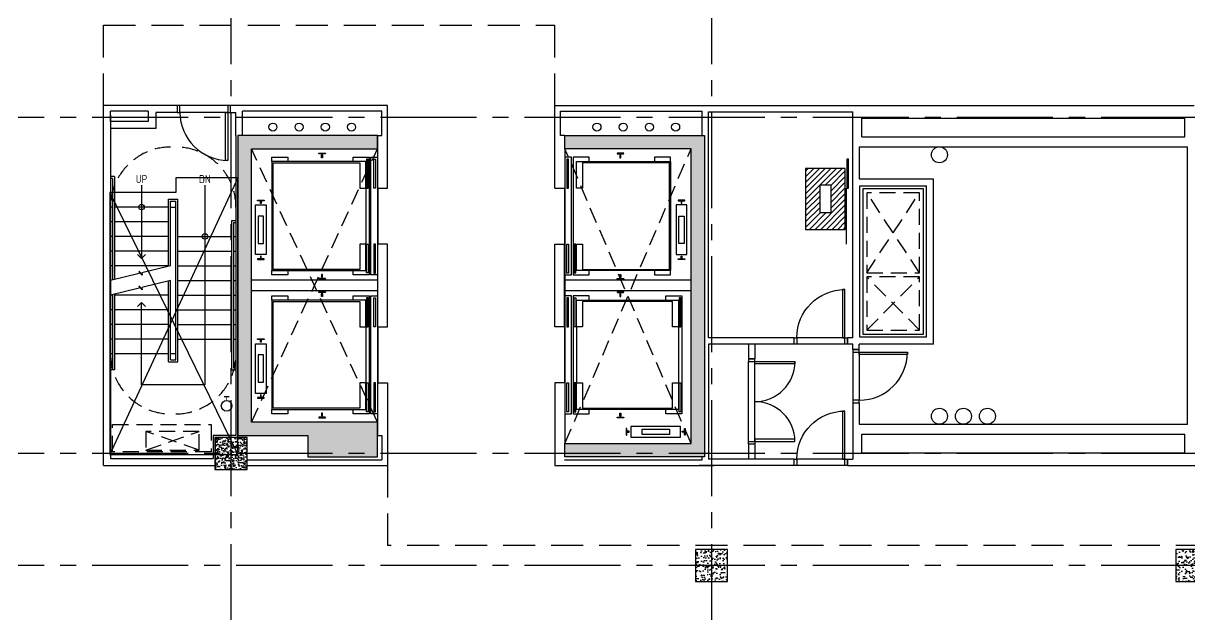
# Model space of a CAD drawing. Header units: inches. Extents: x 2920 to 9107, y 1541 to 7121.
# Drawn here: x 6912 to 7786, y 5753 to 6196 of the extents above; entities that cross this region are included whole.
import ezdxf
from ezdxf.enums import TextEntityAlignment as Align

# ---------------------------------------------------------------- set-up
doc = ezdxf.new("R2010")
doc.units = ezdxf.units.IN
doc.header["$LTSCALE"] = 96
doc.header["$MEASUREMENT"] = 0
doc.header["$PDSIZE"] = 1.5
for name, pattern in [('CENTER2', [1.125, 0.75, -0.125, 0.125, -0.125]), ('HIDDEN', [0.375, 0.25, -0.125]), ('HIDDEN2', [0.1875, 0.125, -0.0625])]:
    doc.linetypes.add(name, pattern=pattern)
doc.layers.get('0').update_dxf_attribs({"color": 60, "linetype": 'CONTINUOUS'})
for name, color, linetype in [('A-2-9 STAIR A SHAFT', 9, 'CONTINUOUS'), ('A_0_BLDGRD', 35, 'CENTER2'), ('A_0_CONST', 11, 'CONTINUOUS'), ('A_1-8-STAIR', 40, 'CONTINUOUS'), ('A_1-8_COL', 7, 'CONTINUOUS'), ('A_1-8_COL_H', 6, 'CONTINUOUS'), ('A_1-8_DR_CLG', 3, 'CONTINUOUS'), ('A_1-8_DR_PLN', 30, 'CONTINUOUS'), ('A_1-8_ELEV_CAB', 30, 'CONTINUOUS'), ('A_1-8_ELEV_EQP', 1, 'CONTINUOUS'), ('A_1-8_ELEV_SHAFT', 9, 'CONTINUOUS'), ('A_1-8_WALL_IN', 2, 'CONTINUOUS'), ('A_1-9_COL', 7, 'CONTINUOUS'), ('A_1-9_CW_H', 6, 'CONTINUOUS'), ('A_2-8_COL', 7, 'CONTINUOUS'), ('A_2-8_COL_H', 6, 'CONTINUOUS'), ('A_2-8_DR_CLG', 3, 'CONTINUOUS'), ('A_2-8_DR_PLN', 30, 'CONTINUOUS'), ('A_2-8_STAIR_SHAFT', 9, 'CONTINUOUS'), ('A_2-8_WALL_IN', 71, 'CONTINUOUS'), ('A_2-8_ZCORR', 5, 'HIDDEN'), ('A_2-9_COL', 7, 'CONTINUOUS'), ('A_2-9_CW_H', 6, 'CONTINUOUS'), ('A_2_STAIR1-2_TREAD', 30, 'CONTINUOUS'), ('M_1-9_DUCT', 9, 'CONTINUOUS'), ('M_2-9_SHAFT', 9, 'CONTINUOUS'), ('P_1-8_SLEEVE', 9, 'CONTINUOUS'), ('P_2-9_SLEEVE', 9, 'CONTINUOUS')]:
    doc.layers.add(name, color=color, linetype=linetype)
doc.styles.add('ARCHITXT', font='architxt.shx')

# ---------------------------------------------------------------- blocks, each defined once
blk = doc.blocks.new('COL_1-8_24X24')
at = {"layer": 'A_1-8_COL_H'}
h = blk.add_hatch(dxfattribs=at)
h.set_pattern_fill('AR-CONC,_I', color=256, style=2)
h.set_pattern_definition([(50, (-6180, -6718.462), (7.172602, -0.6275213), [0.75, -8.25]), (355, (-6180, -6718.462), (-1.3875133, 7.5219213), [0.6, -6.6]), (100.4514, (-6179.402, -6718.5144), (5.785094, 6.8943954), [0.637402, -7.011421]), (46.1842, (-6180, -6716.462), (10.6724105, -1.65519), [1.125, -12.375]), (96.6356, (-6179.111, -6716.6), (9.346627, 9.741179), [0.956103, -10.51713]), (351.1842, (-6180, -6716.462), (9.34662, 9.741186), [0.9, -9.9]), (21, (-6179, -6716.962), (5.9690705, -4.026189), [0.75, -8.25]), (326, (-6179, -6716.962), (2.4331533, 7.2515005), [0.6, -6.6]), (71.4514, (-6178.5026, -6717.2976), (8.4022263, 3.225305), [0.637402, -7.011421]), (37.5, (-6180, -6718.462), (0.12159855, 3.32893854), [0, -6.52, 0, -6.7, 0, -6.625]), (7.5, (-6180, -6718.462), (2.6306954, 3.9441171), [0, -3.82, 0, -6.37, 0, -2.525]), (327.5, (-6182.23, -6718.462), (5.3382244, -0.2255487), [0, -2.5, 0, -7.8, 0, -10.35]), (317.5, (-6183.23, -6718.462), (5.8318617, 1.0010498), [0, -3.25, 0, -5.18, 0, -7.35])])
h.paths.add_polyline_path([(-12, -12), (12, -12), (12, 12), (-12, 12)])
at = {"layer": 'A_0_CONST'}
blk.add_point((0, 0), dxfattribs=at)
at = {"layer": 'A_1-8_COL'}
blk.add_lwpolyline([(-12, -12), (12, -12), (12, 12), (-12, 12)], close=True, dxfattribs=at)
blk = doc.blocks.new('COL_1-9_24X24')
at = {"layer": 'A_1-9_CW_H'}
h = blk.add_hatch(dxfattribs=at)
h.set_pattern_fill('AR-CONC,_I', color=256, style=2)
h.set_pattern_definition([(130, (6180, -6718.462), (-7.172602, -0.6275213), [0.75, -8.25]), (185, (6180, -6718.462), (1.3875133, 7.5219213), [0.6, -6.6]), (79.5486, (6179.402, -6718.5144), (-5.785094, 6.8943954), [0.637402, -7.011421]), (133.8158, (6180, -6716.462), (-10.6724105, -1.65519), [1.125, -12.375]), (83.3644, (6179.111, -6716.6), (-9.346627, 9.741179), [0.956103, -10.51713]), (188.8158, (6180, -6716.462), (-9.34662, 9.741186), [0.9, -9.9]), (159, (6179, -6716.962), (-5.9690705, -4.026189), [0.75, -8.25]), (214, (6179, -6716.962), (-2.4331533, 7.2515005), [0.6, -6.6]), (108.5486, (6178.5026, -6717.2976), (-8.4022263, 3.225305), [0.637402, -7.011421]), (142.5, (6180, -6718.462), (-0.12159855, 3.32893854), [0, -6.52, 0, -6.7, 0, -6.625]), (172.5, (6180, -6718.462), (-2.6306954, 3.9441171), [0, -3.82, 0, -6.37, 0, -2.525]), (212.5, (6182.23, -6718.462), (-5.3382244, -0.2255487), [0, -2.5, 0, -7.8, 0, -10.35]), (222.5, (6183.23, -6718.462), (-5.8318617, 1.0010498), [0, -3.25, 0, -5.18, 0, -7.35])])
h.paths.add_polyline_path([(12, -12), (-12, -12), (-12, 12), (12, 12)])
at = {"layer": 'A_0_CONST'}
blk.add_point((0, 0), dxfattribs=at)
at = {"layer": 'A_1-9_COL'}
blk.add_lwpolyline([(12, -12), (-12, -12), (-12, 12), (12, 12)], close=True, dxfattribs=at)
blk = doc.blocks.new('COL_2-9_24X24')
at = {"layer": 'A_2-9_CW_H'}
h = blk.add_hatch(dxfattribs=at)
h.set_pattern_fill('AR-CONC,_I', color=256, style=2)
h.set_pattern_definition([(50, (-7117.516, -6304.06), (7.172602, -0.6275213), [0.75, -8.25]), (355, (-7117.516, -6304.06), (-1.3875133, 7.5219213), [0.6, -6.6]), (100.4514, (-7116.918, -6304.112), (5.785094, 6.8943954), [0.637402, -7.011421]), (46.1842, (-7117.516, -6302.06), (10.6724105, -1.65519), [1.125, -12.375]), (96.6356, (-7116.626, -6302.198), (9.346627, 9.741179), [0.956103, -10.51713]), (351.1842, (-7117.516, -6302.06), (9.34662, 9.741186), [0.9, -9.9]), (21, (-7116.516, -6302.56), (5.9690705, -4.026189), [0.75, -8.25]), (326, (-7116.516, -6302.56), (2.4331533, 7.2515005), [0.6, -6.6]), (71.4514, (-7116.018, -6302.8954), (8.4022263, 3.225305), [0.637402, -7.011421]), (37.5, (-7117.5157, -6304.06), (0.12159855, 3.32893854), [0, -6.52, 0, -6.7, 0, -6.625]), (7.5, (-7117.5157, -6304.06), (2.6306954, 3.9441171), [0, -3.82, 0, -6.37, 0, -2.525]), (327.5, (-7119.7457, -6304.06), (5.33822436, -0.2255487), [0, -2.5, 0, -7.8, 0, -10.35]), (317.5, (-7120.7457, -6304.06), (5.8318617, 1.0010498), [0, -3.25, 0, -5.18, 0, -7.35])])
h.paths.add_polyline_path([(12, -12), (-12, -12), (-12, 12), (12, 12)])
at = {"layer": 'A_2-9_COL'}
blk.add_lwpolyline([(12, -12), (-12, -12), (-12, 12), (12, 12)], close=True, dxfattribs=at)
blk = doc.blocks.new('DR_1-8_3X0_478')
at = {"layer": 'A_1-8_DR_CLG'}
for p, q in [((2, 4.875), (38, 4.875)), ((2, 0), (38, 0))]:
    blk.add_line(p, q, dxfattribs=at)
for points in [[(0, 0), (2, 0), (2, 4.875), (0, 4.875)], [(38, 0), (40, 0), (40, 4.875), (38, 4.875)]]:
    blk.add_lwpolyline(points, close=True, dxfattribs=at)
at = {"layer": 'A_1-8_DR_PLN'}
for points in [[(2, 40.875), (3.75, 40.875), (3.75, 4.875), (2, 4.875)], [(0, 0), (2, 0), (2, 4.875), (0, 4.875)], [(38, 0), (40, 0), (40, 4.875), (38, 4.875)]]:
    blk.add_lwpolyline(points, close=True, dxfattribs=at)
blk.add_arc((2, 4.875), 36, 0, 90, dxfattribs=at)
blk = doc.blocks.new('DR_2-8_3X0_514')
at = {"layer": 'A_2-8_DR_CLG'}
for p, q in [((2, 5.25), (38, 5.25)), ((2, 0), (38, 0))]:
    blk.add_line(p, q, dxfattribs=at)
for points in [[(0, 0), (2, 0), (2, 5.25), (0, 5.25)], [(38, 0), (40, 0), (40, 5.25), (38, 5.25)]]:
    blk.add_lwpolyline(points, close=True, dxfattribs=at)
at = {"layer": 'A_2-8_DR_PLN'}
for points in [[(2, 41.25), (3.75, 41.25), (3.75, 5.25), (2, 5.25)], [(0, 0), (2, 0), (2, 5.25), (0, 5.25)], [(38, 0), (40, 0), (40, 5.25), (38, 5.25)]]:
    blk.add_lwpolyline(points, close=True, dxfattribs=at)
blk.add_arc((2, 5.25), 36, 0, 90, dxfattribs=at)
blk = doc.blocks.new('DR_2-8_3X0_478')
at = {"layer": 'A_2-8_DR_CLG'}
for p, q in [((2, 4.875), (38, 4.875)), ((2, 0), (38, 0))]:
    blk.add_line(p, q, dxfattribs=at)
for points in [[(0, 0), (2, 0), (2, 4.875), (0, 4.875)], [(38, 0), (40, 0), (40, 4.875), (38, 4.875)]]:
    blk.add_lwpolyline(points, close=True, dxfattribs=at)
at = {"layer": 'A_2-8_DR_PLN'}
for points in [[(2, 40.875), (3.75, 40.875), (3.75, 4.875), (2, 4.875)], [(0, 0), (2, 0), (2, 4.875), (0, 4.875)], [(38, 0), (40, 0), (40, 4.875), (38, 4.875)]]:
    blk.add_lwpolyline(points, close=True, dxfattribs=at)
blk.add_arc((2, 4.875), 36, 0, 90, dxfattribs=at)
blk = doc.blocks.new('DR_2-8_5X0_478')
at = {"layer": 'A_2-8_DR_CLG'}
for p, q in [((0, -62), (0, -2)), ((4.875, -62), (4.875, -2))]:
    blk.add_line(p, q, dxfattribs=at)
for points in [[(0, 0), (0, -2), (4.875, -2), (4.875, 0)], [(0, -64), (0, -62), (4.875, -62), (4.875, -64)]]:
    blk.add_lwpolyline(points, close=True, dxfattribs=at)
at = {"layer": 'A_2-8_DR_PLN'}
for points in [[(0, 0), (0, -2), (4.875, -2), (4.875, 0)], [(34.875, -2), (34.875, -3.75), (4.875, -3.75), (4.875, -2)], [(34.875, -62), (34.875, -60.25), (4.875, -60.25), (4.875, -62)], [(0, -64), (0, -62), (4.875, -62), (4.875, -64)]]:
    blk.add_lwpolyline(points, close=True, dxfattribs=at)
for centre, start, end in [((4.875, -2), 270, 360), ((4.875, -62), 0, 90)]:
    blk.add_arc(centre, 30, start, end, dxfattribs=at)

msp = doc.modelspace()

# ---------------------------------------------------------------- hatches: boundary and pattern name
at = {"layer": 'A_1-8_COL_H'}
h = msp.add_hatch(dxfattribs=at)
h.set_pattern_fill('AR-CONC', color=256, angle=720, style=0)
h.set_pattern_definition([(130, (13608, -1e-08), (-7.172602, -0.6275213), [0.75, -8.25]), (185, (13608, -1e-08), (1.3875133, 7.5219213), [0.6, -6.6]), (79.5486, (13607.402, -0.052), (-5.785094, 6.8943954), [0.637402, -7.011421]), (133.8158, (13608, 2), (-10.6724105, -1.65519), [1.125, -12.375]), (83.3644, (13607.111, 1.862), (-9.346627, 9.741179), [0.956103, -10.51713]), (188.8158, (13608, 2), (-9.34662, 9.741186), [0.9, -9.9]), (159, (13607, 1.5), (-5.9690705, -4.026189), [0.75, -8.25]), (214, (13607, 1.5), (-2.4331533, 7.2515005), [0.6, -6.6]), (108.5486, (13606.5026, 1.1645), (-8.4022263, 3.225305), [0.637402, -7.011421]), (142.5, (13608, -1e-08), (-0.12159855, 3.32893854), [0, -6.52, 0, -6.7, 0, -6.625]), (172.5, (13608, -1e-08), (-2.6306954, 3.9441171), [0, -3.82, 0, -6.37, 0, -2.525]), (212.5, (13610.23, -1e-08), (-5.3382244, -0.2255487), [0, -2.5, 0, -7.8, 0, -10.35]), (222.5, (13611.23, -1e-08), (-5.8318617, 1.0010498), [0, -3.25, 0, -5.18, 0, -7.35])])
h.paths.add_polyline_path([(7177.75, 5897.5), (7083.25, 5897.5), (7083.25, 6102.5), (7177.75, 6102.5), (7177.75, 6112.5), (7073.25, 6112.5), (7073.25, 5887.5), (7125.5, 5887.5), (7125.5051432, 5871.5), (7177.75, 5871.5)])
at = {"layer": 'A_2-8_COL_H'}
h = msp.add_hatch(dxfattribs=at)
h.set_pattern_fill('AR-CONC', color=256, angle=720, style=0)
h.set_pattern_definition([(50, (888, -1e-08), (7.172602, -0.6275213), [0.75, -8.25]), (355, (888, -1e-08), (-1.3875133, 7.5219213), [0.6, -6.6]), (100.4514, (888.598, -0.052), (5.785094, 6.8943954), [0.637402, -7.011421]), (46.1842, (888, 2), (10.6724105, -1.65519), [1.125, -12.375]), (96.6356, (888.889, 1.862), (9.346627, 9.741179), [0.956103, -10.51713]), (351.1842, (888, 2), (9.34662, 9.741186), [0.9, -9.9]), (21, (889, 1.5), (5.9690705, -4.026189), [0.75, -8.25]), (326, (889, 1.5), (2.4331533, 7.2515005), [0.6, -6.6]), (71.4514, (889.4974, 1.1645), (8.4022263, 3.225305), [0.637402, -7.011421]), (37.5, (888, -1e-08), (0.12159855, 3.32893854), [0, -6.52, 0, -6.7, 0, -6.625]), (7.5, (888, -1e-08), (2.6306954, 3.9441171), [0, -3.82, 0, -6.37, 0, -2.525]), (327.5, (885.77, -1e-08), (5.3382244, -0.2255487), [0, -2.5, 0, -7.8, 0, -10.35]), (317.5, (884.77, -1e-08), (5.8318617, 1.0010498), [0, -3.25, 0, -5.18, 0, -7.35])])
h.paths.add_polyline_path([(7318.25, 5881.5), (7412.75, 5881.5), (7412.75, 6102.5), (7318.25, 6102.5), (7318.25, 6112.5), (7422.75, 6112.5), (7422.75, 5871.5), (7318.25, 5871.5)])
at = {"layer": 'A_2-8_STAIR_SHAFT'}
h = msp.add_hatch(dxfattribs=at)
h.set_pattern_fill('ANSI31', color=256, scale=24, angle=720, style=0)
h.paths.add_polyline_path([(7528.3333269, 6087.7811942), (7498.5783942, 6087.7811942), (7498.5783942, 6041.9914029), (7528.3333269, 6041.9914029)])
h.paths.add_polyline_path([(7517.4558605, 6054.3862986), (7509.4558605, 6054.3862986), (7509.4558605, 6075.3862986), (7517.4558605, 6075.3862986)], flags=16)
h = msp.add_hatch(dxfattribs=at)
h.set_pattern_fill('ANSI31', color=256, scale=24, angle=720, style=0)
h.paths.add_polyline_path([(7528.3333269, 6087.7811942), (7498.5783942, 6087.7811942), (7498.5783942, 6041.9914029), (7528.3333269, 6041.9914029)])
h.paths.add_polyline_path([(7517.4558605, 6054.3862986), (7509.4558605, 6054.3862986), (7509.4558605, 6075.3862986), (7517.4558605, 6075.3862986)], flags=16)

# ---------------------------------------------------------------- linework, layer by layer
at = {"layer": 'A-2-9 STAIR A SHAFT'}
for p, q in [((7073.25, 6080.75), (6977.125, 5873.25)), ((6977.125, 6069.7552925), (7073.25, 5873.25))]:
    msp.add_line(p, q, dxfattribs=at)
for points in [[(6977.125, 6069.7552925), (6977.125, 5873.25), (7073.25, 5873.25), (7073.25, 6080.75)], [(7073.25, 6080.75), (7026.75, 6080.75), (7026.75, 6069.7552925), (6977.125, 6069.7552925)]]:
    msp.add_lwpolyline(points, dxfattribs=at)
at = {"layer": 'A_0_BLDGRD'}
for p, q in [((7068, 6670), (7068, 5318)), ((7428, 6670), (7428, 5330)), ((8872, 6126), (6344, 6126)), ((8872, 5874), (6344, 5874)), ((8872, 5790), (6344, 5790))]:
    msp.add_line(p, q, dxfattribs=at)
at = {"layer": 'A_1-8-STAIR'}
for points, const_width in [([(7066.75, 5916.75), (7062.75, 5916.75)], 1), ([(7064.75, 5913.75), (7064.75, 5916.75)], 0.5)]:
    msp.add_lwpolyline(points, dxfattribs=dict(at, const_width=const_width))
msp.add_circle((7064.75, 5909.75), 4, dxfattribs=at)
at = {"layer": 'A_1-8_COL'}
msp.add_lwpolyline([(7177.75, 5897.5), (7083.25, 5897.5), (7083.25, 6102.5), (7177.75, 6102.5), (7177.75, 6112.5), (7073.25, 6112.5), (7073.25, 5887.5), (7125.5, 5887.5), (7125.5051432, 5871.5), (7177.75, 5871.5)], close=True, dxfattribs=at)
at = {"layer": 'A_1-8_ELEV_CAB'}
for p, q in [((7168.9732143, 6073), (7168.9732143, 6031)), ((7528.9732143, 6073), (7528.9732143, 6031)), ((7168.9732143, 5969), (7168.9732143, 5927)), ((7327.0267857, 5969), (7327.0267857, 5927)), ((7403.4732143, 5969), (7403.4732143, 5927))]:
    msp.add_line(p, q, dxfattribs=at)
for points in [[(7164.4732143, 6012), (7099.5, 6012), (7099.5, 6092), (7164.4732143, 6092), (7164.4732143, 6073), (7168.9732143, 6073), (7168.9732143, 6092.875), (7098.625, 6092.875), (7098.625, 6011.125), (7168.9732143, 6011.125), (7168.9732143, 6031), (7164.4732143, 6031)], [(7331.5267857, 6012), (7396.5, 6012), (7396.5, 6092), (7331.5267857, 6092), (7331.5267857, 6073), (7327.0267857, 6073), (7327.0267857, 6092.875), (7397.375, 6092.875), (7397.375, 6011.125), (7327.0267857, 6011.125), (7327.0267857, 6031), (7331.5267857, 6031)], [(7164.4732143, 5908), (7099.5, 5908), (7099.5, 5988), (7164.4732143, 5988), (7164.4732143, 5969), (7168.9732143, 5969), (7168.9732143, 5988.875), (7098.625, 5988.875), (7098.625, 5907.125), (7168.9732143, 5907.125), (7168.9732143, 5927), (7164.4732143, 5927)], [(7403.4732143, 5988.875), (7403.4732143, 5969), (7398.9732143, 5969), (7398.9732143, 5988), (7331.5267857, 5988), (7331.5267857, 5969), (7327.0267857, 5969), (7327.0267857, 5988.875)], [(7331.5267857, 5927), (7331.5267857, 5908), (7398.9732143, 5908), (7398.9732143, 5927), (7403.4732143, 5927), (7403.4732143, 5907.125), (7327.0267857, 5907.125), (7327.0267857, 5927)]]:
    msp.add_lwpolyline(points, close=True, dxfattribs=at)
at = {"layer": 'A_1-8_ELEV_EQP'}
for p, q in [((7178, 6073), (7178, 6031)), ((7318, 6073), (7318, 6031)), ((7177.75, 6004), (7083.25, 6004)), ((7412.75, 6004), (7318, 6004)), ((7177.75, 5996), (7083.25, 5996)), ((7412.75, 5996), (7318, 5996)), ((7178, 5969), (7178, 5927)), ((7318, 5969), (7318, 5927))]:
    msp.add_line(p, q, dxfattribs=at)
for points in [[(7098.625, 6092.875), (7098.625, 6096.125), (7110.625, 6096.125), (7110.625, 6092.875)], [(7159.4732143, 6092.875), (7159.4732143, 6096.125), (7171.4732143, 6096.125), (7171.4732143, 6007.875), (7159.4732143, 6007.875), (7159.4732143, 6011.125)], [(7177.75, 6007.875), (7172.7232143, 6007.875), (7172.7232143, 6096.125), (7177.75, 6096.125)], [(7318.25, 6007.875), (7323.2767857, 6007.875), (7323.2767857, 6096.125), (7318.25, 6096.125)], [(7336.5267857, 6092.875), (7336.5267857, 6096.125), (7324.5267857, 6096.125), (7324.5267857, 6007.875), (7336.5267857, 6007.875), (7336.5267857, 6011.125)], [(7397.375, 6092.875), (7397.375, 6096.125), (7385.375, 6096.125), (7385.375, 6092.875)], [(7110.625, 6011.125), (7110.625, 6007.875), (7098.625, 6007.875), (7098.625, 6011.125)], [(7385.375, 6011.125), (7385.375, 6007.875), (7397.375, 6007.875), (7397.375, 6011.125)], [(7098.625, 5988.875), (7098.625, 5992.125), (7110.625, 5992.125), (7110.625, 5988.875)], [(7159.4732143, 5988.875), (7159.4732143, 5992.125), (7171.4732143, 5992.125), (7171.4732143, 5903.875), (7159.4732143, 5903.875), (7159.4732143, 5907.125)], [(7177.75, 5903.875), (7172.7232143, 5903.875), (7172.7232143, 5992.125), (7177.75, 5992.125)], [(7318.25, 5903.875), (7323.2767857, 5903.875), (7323.2767857, 5992.125), (7318.25, 5992.125)], [(7336.5267857, 5988.875), (7336.5267857, 5992.125), (7324.5267857, 5992.125), (7324.5267857, 5903.875), (7336.5267857, 5903.875), (7336.5267857, 5907.125)], [(7393.9732143, 5988.875), (7393.9732143, 5992.125), (7405.9732143, 5992.125), (7405.9732143, 5903.875), (7393.9732143, 5903.875), (7393.9732143, 5907.125)], [(7110.625, 5907.125), (7110.625, 5903.875), (7098.625, 5903.875), (7098.625, 5907.125)]]:
    msp.add_lwpolyline(points, dxfattribs=at)
for points in [[(7136.5357143, 6097.7187619), (7136.5357143, 6095.75), (7135.9107143, 6095.75), (7135.9107143, 6097.7187619), (7136.0357143, 6097.7187619), (7136.0357143, 6098.5625, 0.4142135624), (7135.8482143, 6098.75), (7133.9107143, 6098.75, -0.4142135624), (7133.7232143, 6098.9375), (7133.7232143, 6099.25), (7138.7232143, 6099.25), (7138.7232143, 6098.9375, -0.4142135624), (7138.5357143, 6098.75), (7136.5982143, 6098.75, 0.4142135624), (7136.4107143, 6098.5625), (7136.4107143, 6097.7187619)], [(7359.4642857, 6097.7187619), (7359.4642857, 6095.75), (7360.0892857, 6095.75), (7360.0892857, 6097.7187619), (7359.9642857, 6097.7187619), (7359.9642857, 6098.5625, -0.4142135624), (7360.1517857, 6098.75), (7362.0892857, 6098.75, 0.4142135624), (7362.2767857, 6098.9375), (7362.2767857, 6099.25), (7357.2767857, 6099.25), (7357.2767857, 6098.9375, 0.4142135624), (7357.4642857, 6098.75), (7359.4017857, 6098.75, -0.4142135624), (7359.5892857, 6098.5625), (7359.5892857, 6097.7187619)], [(7090.6875, 6061.5), (7090.0625, 6061.5), (7090.0625, 6062.9377619), (7090.1875, 6062.9377619), (7090.1875, 6063.2505, 0.4142135624), (7090, 6063.438), (7088.0625, 6063.438, -0.4142135624), (7087.875, 6063.6255), (7087.875, 6063.938), (7092.875, 6063.938), (7092.875, 6063.6255, -0.4142135624), (7092.6875, 6063.438), (7090.75, 6063.438, 0.4142135624), (7090.5625, 6063.2505), (7090.5625, 6062.9377619), (7090.6875, 6062.9377619)], [(7405.3125, 6061.5), (7405.9375, 6061.5), (7405.9375, 6062.9377619), (7405.8125, 6062.9377619), (7405.8125, 6063.2505, -0.4142135624), (7406, 6063.438), (7407.9375, 6063.438, 0.4142135624), (7408.125, 6063.6255), (7408.125, 6063.938), (7403.125, 6063.938), (7403.125, 6063.6255, 0.4142135624), (7403.3125, 6063.438), (7405.25, 6063.438, -0.4142135624), (7405.4375, 6063.2505), (7405.4375, 6062.9377619), (7405.3125, 6062.9377619)], [(7092.875, 6019.8745, 0.4142135624), (7092.6875, 6020.062), (7090.75, 6020.062, -0.4142135624), (7090.5625, 6020.2495), (7090.5625, 6020.5622619), (7090.6875, 6020.5622619), (7090.6875, 6022), (7090.0625, 6022), (7090.0625, 6020.5622619), (7090.1875, 6020.5622619), (7090.1875, 6020.2495, -0.4142135624), (7090, 6020.062), (7088.0625, 6020.062, 0.4142135624), (7087.875, 6019.8745), (7087.875, 6019.562), (7092.875, 6019.562)], [(7403.125, 6019.8745, -0.4142135624), (7403.3125, 6020.062), (7405.25, 6020.062, 0.4142135624), (7405.4375, 6020.2495), (7405.4375, 6020.5622619), (7405.3125, 6020.5622619), (7405.3125, 6022), (7405.9375, 6022), (7405.9375, 6020.5622619), (7405.8125, 6020.5622619), (7405.8125, 6020.2495, 0.4142135624), (7406, 6020.062), (7407.9375, 6020.062, -0.4142135624), (7408.125, 6019.8745), (7408.125, 6019.562), (7403.125, 6019.562)], [(7138.7232143, 6005.0626428, 0.4142135624), (7138.5357143, 6005.2501428), (7136.5982143, 6005.2501428, -0.4142135624), (7136.4107143, 6005.4376428), (7136.4107143, 6006.2814048), (7136.5357143, 6006.2814048), (7136.5357143, 6008.2501428), (7135.9107143, 6008.2501428), (7135.9107143, 6006.2814048), (7136.0357143, 6006.2814048), (7136.0357143, 6005.4376428, -0.4142135624), (7135.8482143, 6005.2501428), (7133.9107143, 6005.2501428, 0.4142135624), (7133.7232143, 6005.0626428), (7133.7232143, 6004.7501428), (7138.7232143, 6004.7501428)], [(7357.2767857, 6005.0626428, -0.4142135624), (7357.4642857, 6005.2501428), (7359.4017857, 6005.2501428, 0.4142135624), (7359.5892857, 6005.4376428), (7359.5892857, 6006.2814048), (7359.4642857, 6006.2814048), (7359.4642857, 6008.2501428), (7360.0892857, 6008.2501428), (7360.0892857, 6006.2814048), (7359.9642857, 6006.2814048), (7359.9642857, 6005.4376428, 0.4142135624), (7360.1517857, 6005.2501428), (7362.0892857, 6005.2501428, -0.4142135624), (7362.2767857, 6005.0626428), (7362.2767857, 6004.7501428), (7357.2767857, 6004.7501428)], [(7136.5357143, 5993.7187619), (7136.5357143, 5991.75), (7135.9107143, 5991.75), (7135.9107143, 5993.7187619), (7136.0357143, 5993.7187619), (7136.0357143, 5994.5625, 0.4142135624), (7135.8482143, 5994.75), (7133.9107143, 5994.75, -0.4142135624), (7133.7232143, 5994.9375), (7133.7232143, 5995.25), (7138.7232143, 5995.25), (7138.7232143, 5994.9375, -0.4142135624), (7138.5357143, 5994.75), (7136.5982143, 5994.75, 0.4142135624), (7136.4107143, 5994.5625), (7136.4107143, 5993.7187619)], [(7359.4642857, 5993.7187619), (7359.4642857, 5991.75), (7360.0892857, 5991.75), (7360.0892857, 5993.7187619), (7359.9642857, 5993.7187619), (7359.9642857, 5994.5625, -0.4142135624), (7360.1517857, 5994.75), (7362.0892857, 5994.75, 0.4142135624), (7362.2767857, 5994.9375), (7362.2767857, 5995.25), (7357.2767857, 5995.25), (7357.2767857, 5994.9375, 0.4142135624), (7357.4642857, 5994.75), (7359.4017857, 5994.75, -0.4142135624), (7359.5892857, 5994.5625), (7359.5892857, 5993.7187619)], [(7090.6875, 5957.5), (7090.0625, 5957.5), (7090.0625, 5958.9377619), (7090.1875, 5958.9377619), (7090.1875, 5959.2505, 0.4142135624), (7090, 5959.438), (7088.0625, 5959.438, -0.4142135624), (7087.875, 5959.6255), (7087.875, 5959.938), (7092.875, 5959.938), (7092.875, 5959.6255, -0.4142135624), (7092.6875, 5959.438), (7090.75, 5959.438, 0.4142135624), (7090.5625, 5959.2505), (7090.5625, 5958.9377619), (7090.6875, 5958.9377619)], [(7092.875, 5915.8745, 0.4142135624), (7092.6875, 5916.062), (7090.75, 5916.062, -0.4142135624), (7090.5625, 5916.2495), (7090.5625, 5916.5622619), (7090.6875, 5916.5622619), (7090.6875, 5918), (7090.0625, 5918), (7090.0625, 5916.5622619), (7090.1875, 5916.5622619), (7090.1875, 5916.2495, -0.4142135624), (7090, 5916.062), (7088.0625, 5916.062, 0.4142135624), (7087.875, 5915.8745), (7087.875, 5915.562), (7092.875, 5915.562)], [(7138.7232143, 5901.0626428, 0.4142135624), (7138.5357143, 5901.2501428), (7136.5982143, 5901.2501428, -0.4142135624), (7136.4107143, 5901.4376428), (7136.4107143, 5902.2814048), (7136.5357143, 5902.2814048), (7136.5357143, 5904.2501428), (7135.9107143, 5904.2501428), (7135.9107143, 5902.2814048), (7136.0357143, 5902.2814048), (7136.0357143, 5901.4376428, -0.4142135624), (7135.8482143, 5901.2501428), (7133.9107143, 5901.2501428, 0.4142135624), (7133.7232143, 5901.0626428), (7133.7232143, 5900.7501428), (7138.7232143, 5900.7501428)], [(7357.2767857, 5901.0626428, -0.4142135624), (7357.4642857, 5901.2501428), (7359.4017857, 5901.2501428, 0.4142135624), (7359.5892857, 5901.4376428), (7359.5892857, 5902.2814048), (7359.4642857, 5902.2814048), (7359.4642857, 5904.2501428), (7360.0892857, 5904.2501428), (7360.0892857, 5902.2814048), (7359.9642857, 5902.2814048), (7359.9642857, 5901.4376428, 0.4142135624), (7360.1517857, 5901.2501428), (7362.0892857, 5901.2501428, -0.4142135624), (7362.2767857, 5901.0626428), (7362.2767857, 5900.7501428), (7357.2767857, 5900.7501428)], [(7366.5133929, 5890.0625714), (7366.5133929, 5890.6875714), (7365.0756309, 5890.6875714), (7365.0756309, 5890.5625714), (7364.7628929, 5890.5625714, -0.4142135624), (7364.5753929, 5890.7500714), (7364.5753929, 5892.6875714, 0.4142135624), (7364.3878929, 5892.8750714), (7364.0753929, 5892.8750714), (7364.0753929, 5887.8750714), (7364.3878929, 5887.8750714, 0.4142135624), (7364.5753929, 5888.0625714), (7364.5753929, 5890.0000714, -0.4142135624), (7364.7628929, 5890.1875714), (7365.0756309, 5890.1875714), (7365.0756309, 5890.0625714)], [(7408.1388929, 5887.8750714, -0.4142135624), (7407.9513929, 5888.0625714), (7407.9513929, 5890.0000714, 0.4142135624), (7407.7638929, 5890.1875714), (7407.4511309, 5890.1875714), (7407.4511309, 5890.0625714), (7406.0133929, 5890.0625714), (7406.0133929, 5890.6875714), (7407.4511309, 5890.6875714), (7407.4511309, 5890.5625714), (7407.7638929, 5890.5625714, 0.4142135624), (7407.9513929, 5890.7500714), (7407.9513929, 5892.6875714, -0.4142135624), (7408.1388929, 5892.8750714), (7408.4513929, 5892.8750714), (7408.4513929, 5887.8750714)]]:
    msp.add_lwpolyline(points, format="xyb", close=True, dxfattribs=at)
at = {"layer": 'A_1-8_ELEV_EQP', "linetype": 'Continuous'}
for points in [[(7170.7232143, 6094.625), (7169.4732143, 6094.625), (7169.4732143, 6073), (7170.7232143, 6073)], [(7530.7232143, 6094.625), (7529.4732143, 6094.625), (7529.4732143, 6073), (7530.7232143, 6073)], [(7169.4732143, 6009.375), (7169.4732143, 6031), (7170.7232143, 6031), (7170.7232143, 6009.375)], [(7326.5267857, 6009.375), (7326.5267857, 6031), (7325.2767857, 6031), (7325.2767857, 6009.375)], [(7170.7232143, 5990.625), (7169.4732143, 5990.625), (7169.4732143, 5969), (7170.7232143, 5969)], [(7325.2767857, 5990.625), (7326.5267857, 5990.625), (7326.5267857, 5969), (7325.2767857, 5969)], [(7405.2232143, 5990.625), (7403.9732143, 5990.625), (7403.9732143, 5969), (7405.2232143, 5969)], [(7169.4732143, 5905.375), (7169.4732143, 5927), (7170.7232143, 5927), (7170.7232143, 5905.375)], [(7326.5267857, 5905.375), (7326.5267857, 5927), (7325.2767857, 5927), (7325.2767857, 5905.375)], [(7403.9732143, 5905.375), (7403.9732143, 5927), (7405.2232143, 5927), (7405.2232143, 5905.375)]]:
    msp.add_lwpolyline(points, close=True, dxfattribs=at)
at = {"layer": 'A_1-8_ELEV_EQP'}
for points in [[(7176.2232143, 6073), (7174.9732143, 6073), (7174.9732143, 6094.75), (7176.2232143, 6094.75)], [(7319.7767857, 6073), (7321.0267857, 6073), (7321.0267857, 6094.75), (7319.7767857, 6094.75)], [(7094.375, 6023.125), (7086.375, 6023.125), (7086.375, 6060.375), (7094.375, 6060.375)], [(7401.625, 6023.125), (7409.625, 6023.125), (7409.625, 6060.375), (7401.625, 6060.375)], [(7092.375, 6052), (7088.375, 6052), (7088.375, 6031.5), (7092.375, 6031.5)], [(7403.625, 6052), (7407.625, 6052), (7407.625, 6031.5), (7403.625, 6031.5)], [(7176.2232143, 6031), (7174.9732143, 6031), (7174.9732143, 6009.25), (7176.2232143, 6009.25)], [(7319.7767857, 6031), (7321.0267857, 6031), (7321.0267857, 6009.25), (7319.7767857, 6009.25)], [(7176.2232143, 5969), (7174.9732143, 5969), (7174.9732143, 5990.75), (7176.2232143, 5990.75)], [(7319.7767857, 5969), (7321.0267857, 5969), (7321.0267857, 5990.75), (7319.7767857, 5990.75)], [(7094.375, 5919.125), (7086.375, 5919.125), (7086.375, 5956.375), (7094.375, 5956.375)], [(7092.375, 5948), (7088.375, 5948), (7088.375, 5927.5), (7092.375, 5927.5)], [(7176.2232143, 5927), (7174.9732143, 5927), (7174.9732143, 5905.25), (7176.2232143, 5905.25)], [(7319.7767857, 5927), (7321.0267857, 5927), (7321.0267857, 5905.25), (7319.7767857, 5905.25)], [(7404.8883929, 5886.3750714), (7404.8883929, 5894.3750714), (7367.6383929, 5894.3750714), (7367.6383929, 5886.3750714)], [(7376.0133929, 5888.3750714), (7376.0133929, 5892.3750714), (7396.5133929, 5892.3750714), (7396.5133929, 5888.3750714)]]:
    msp.add_lwpolyline(points, close=True, dxfattribs=at)
at = {"layer": 'A_1-8_ELEV_SHAFT', "linetype": 'HIDDEN2'}
for p, q in [((7177.75, 5897.5), (7083.25, 6102.5)), ((7083.25, 5897.5), (7177.75, 6102.5)), ((7412.75, 5881.5), (7318.25, 6102.5)), ((7318.25, 5881.5), (7412.75, 6102.5))]:
    msp.add_line(p, q, dxfattribs=at)
at = {"layer": 'A_1-8_ELEV_SHAFT'}
for points in [[(7083.25, 6102.5), (7177.75, 6102.5), (7177.75, 5897.5), (7083.25, 5897.5)], [(7412.75, 6102.5), (7318.25, 6102.5), (7318.25, 5881.5), (7412.75, 5881.5)]]:
    msp.add_lwpolyline(points, close=True, dxfattribs=at)
at = {"layer": 'A_1-8_WALL_IN'}
for p, q in [((6977.75, 6127.75), (6977.75, 5903.75)), ((7425.75, 6130.125), (7534, 6130.125)), ((7540, 6135), (7789.75, 6135)), ((7540.875, 6125.5), (7782.875, 6125.5)), ((7540.875, 6111.5), (7540.875, 6125.5)), ((7782.875, 6111.5), (7782.875, 6125.5)), ((7178, 6073), (7178, 6112.5)), ((7540.875, 6111.5), (7782.875, 6111.5)), ((7538.875, 6104), (7784.875, 6104)), ((7784.875, 5896), (7784.875, 6104)), ((7178, 5969), (7178, 6031)), ((7318, 5969), (7318, 6031)), ((7534, 5952), (7538.875, 5952)), ((7178, 5887.5), (7178, 5927)), ((7534, 5912), (7538.875, 5912)), ((7534, 5912), (7534, 5873.5)), ((7538.875, 5912), (7538.875, 5896)), ((7538.875, 5896), (7784.875, 5896)), ((7540.875, 5888.5), (7782.875, 5888.5)), ((7540.875, 5874.5), (7540.875, 5888.5)), ((7782.875, 5874.5), (7782.875, 5888.5)), ((7540.875, 5874.5), (7782.875, 5874.5)), ((7530, 5865), (7805.75, 5865))]:
    msp.add_line(p, q, dxfattribs=at)
at = {"layer": 'A_2-8_COL'}
msp.add_lwpolyline([(7318.25, 5881.5), (7412.75, 5881.5), (7412.75, 6102.5), (7318.25, 6102.5), (7318.25, 6112.5), (7422.75, 6112.5), (7422.75, 5871.5), (7318.25, 5871.5)], close=True, dxfattribs=at)
at = {"layer": 'A_2-8_STAIR_SHAFT', "linetype": 'HIDDEN2'}
for p, q in [((7528.3333269, 6087.7811942), (7498.5783942, 6087.7811942)), ((7498.5783942, 6087.7811942), (7498.5783942, 6041.9914029)), ((7528.3333269, 6041.9914029), (7528.3333269, 6087.7811942)), ((7498.5783942, 6041.9914029), (7528.3333269, 6041.9914029))]:
    msp.add_line(p, q, dxfattribs=at)
at = {"layer": 'A_2-8_STAIR_SHAFT'}
for p, q in [((7528.3333269, 6087.7811942), (7498.5783942, 6087.7811942)), ((7498.5783942, 6087.7811942), (7498.5783942, 6041.9914029)), ((7528.3333269, 6041.9914029), (7528.3333269, 6087.7811942)), ((7498.5783942, 6041.9914029), (7528.3333269, 6041.9914029))]:
    msp.add_line(p, q, dxfattribs=at)
msp.add_lwpolyline([(7509.4558605, 6075.3862986), (7517.4558605, 6075.3862986), (7517.4558605, 6054.3862986), (7509.4558605, 6054.3862986)], close=True, dxfattribs=at)
msp.add_lwpolyline([(7509.4558605, 6075.3862986), (7517.4558605, 6075.3862986), (7517.4558605, 6054.3862986), (7509.4558605, 6054.3862986)], close=True, dxfattribs=at)
at = {"layer": 'A_2-8_WALL_IN'}
for p, q in [((7027.75, 6135), (6972.5, 6135)), ((6972.5, 5865), (6972.5, 6135)), ((6977.75, 6123), (6977.75, 6130.75)), ((7006, 6130.75), (6977.75, 6130.75)), ((7006, 6130.75), (7006, 6123)), ((7027.75, 6129.75), (7011.75, 6129.75)), ((7011.75, 6129.75), (7011.75, 6117.75)), ((7027.75, 6135), (7027.75, 6129.75)), ((7071.25, 6135), (7067.25, 6135)), ((7067.75, 6129.75), (7067.75, 6135)), ((7067.75, 6129.75), (7071.75, 6129.75)), ((7185.25, 6135), (7071.25, 6135)), ((7071.75, 6112.5), (7071.75, 6129.75)), ((7181, 6130.75), (7076.5, 6130.75)), ((7076.5, 6112.5), (7076.5, 6130.75)), ((7181, 6112.5), (7181, 6130.75)), ((7185.25, 6073), (7185.25, 6135)), ((7310.75, 6135), (7540, 6135)), ((7310.75, 6073), (7310.75, 6135)), ((7315, 6130.75), (7421, 6130.75)), ((7315, 6112.5), (7315, 6130.75)), ((7421, 6112.5), (7421, 6130.75)), ((7425.75, 5960.875), (7425.75, 6130.125)), ((7534, 5960.875), (7534, 6130.125)), ((7006, 6123), (6977.75, 6123)), ((7011.75, 6117.75), (6977.75, 6117.75)), ((7071.75, 6112.5), (7071.75, 5887.5)), ((7178, 6112.5), (7181, 6112.5)), ((7318, 6112.5), (7315, 6112.5)), ((7538.875, 6104), (7538.875, 6080)), ((7538.875, 6080), (7594.5, 6080)), ((7539.25, 5961.25), (7539.25, 6074.75)), ((7539.25, 6074.75), (7589.25, 6074.75)), ((7589.25, 5961.25), (7589.25, 6074.75)), ((7594.5, 5956), (7594.5, 6080)), ((7178, 6073), (7185.25, 6073)), ((7310.75, 6073), (7318.25, 6073)), ((7185.25, 6031), (7178, 6031)), ((7185.25, 5969), (7185.25, 6031)), ((7310.75, 5969), (7310.75, 6031)), ((7310.75, 6031), (7318, 6031)), ((7178, 5969), (7185.25, 5969)), ((7318, 5969), (7310.75, 5969)), ((7589.25, 5961.25), (7539.25, 5961.25)), ((7490, 5960.875), (7425.75, 5960.875)), ((7490, 5956), (7425.75, 5956)), ((7425.75, 5956), (7425.75, 5869.875)), ((7455.75, 5956), (7455.75, 5944.9375)), ((7460.625, 5956), (7460.625, 5944.9375)), ((7490, 5956), (7490, 5960.875)), ((7534, 5960.875), (7530, 5960.875)), ((7530, 5956), (7530, 5960.875)), ((7534, 5956), (7530, 5956)), ((7534, 5952), (7534, 5956)), ((7594.5, 5956), (7538.875, 5956)), ((7538.875, 5952), (7538.875, 5956)), ((7455.75, 5944.9375), (7460.625, 5944.9375)), ((7178, 5927), (7185.25, 5927)), ((7185.25, 5927), (7185.25, 5865)), ((7310.75, 5927), (7310.75, 5865)), ((7318, 5927), (7310.75, 5927)), ((6977.75, 5903.75), (6977.75, 5870.25)), ((7054.530879, 5887.5), (7054.530879, 5870.25)), ((7071.75, 5887.5), (7054.530879, 5887.5)), ((7178, 5887.5), (7181, 5887.5)), ((7181, 5887.5), (7181, 5869.25)), ((7455.75, 5880.9375), (7455.75, 5869.875)), ((7460.625, 5880.9375), (7455.75, 5880.9375)), ((7460.625, 5880.9375), (7460.625, 5869.875)), ((6972.5, 5865), (7056.030879, 5865)), ((6977.75, 5870.25), (7054.530879, 5870.25)), ((7080.030879, 5869.25), (7181, 5869.25)), ((7080.030879, 5865), (7185.25, 5865)), ((7310.75, 5865), (7429.75, 5865)), ((7318, 5869.25), (7421, 5869.25)), ((7490, 5865), (7418.875, 5865)), ((7421, 5869.25), (7421, 5871.5)), ((7490, 5869.875), (7425.75, 5869.875)), ((7490, 5865), (7490, 5869.875)), ((7530, 5869.875), (7534, 5869.875)), ((7530, 5865), (7530, 5869.875)), ((7534, 5873.5), (7534, 5869.875))]:
    msp.add_line(p, q, dxfattribs=at)
at = {"layer": 'A_2-8_ZCORR'}
for p, q in [((6972.5, 6195), (7310.75, 6195)), ((6972.5, 6135), (6972.5, 6195)), ((7310.75, 6135), (7310.75, 6195)), ((7185.25, 5865), (7185.25, 5805)), ((8304, 5805), (7185.25, 5805))]:
    msp.add_line(p, q, dxfattribs=at)
at = {"layer": 'A_2_STAIR1-2_TREAD'}
for p, q in [((6980.75, 6081.7363993), (6977.75, 6081.7363993)), ((6979.25, 6080.2363993), (6977.75, 6080.2363993)), ((6979.25, 6080.2363993), (6979.25, 6004.103066)), ((6980.75, 6081.7363993), (6980.75, 6004.4697326)), ((7001, 6075.2416918), (7001, 6020.2363993)), ((6979.25, 6058.7311068), (6977.75, 6058.7311068)), ((7021.25, 6058.7311068), (6980.75, 6058.7311068)), ((7021.25, 6064.7311068), (7028.25, 6064.7311068)), ((7021.25, 6014.3697326), (7021.25, 6064.7311068)), ((7022.75, 6063.2311068), (7026.75, 6063.2311068)), ((7022.75, 6014.7363993), (7022.75, 6063.2311068)), ((7022.75, 6058.7311068), (7026.75, 6058.7311068)), ((7026.75, 5944.244384), (7026.75, 6063.2311068)), ((7028.25, 5942.744384), (7028.25, 6064.7311068)), ((7068.75, 5936.7543206), (7068.75, 6048.7497871)), ((7068.75, 6048.7497871), (7071.75, 6048.7497871)), ((6979.25, 6047.7311068), (6977.75, 6047.7311068)), ((7021.25, 6047.7311068), (6980.75, 6047.7311068)), ((7070.25, 5938.2543206), (7070.25, 6047.2497871)), ((7070.25, 6047.2497871), (7071.75, 6047.2497871)), ((6979.25, 6036.7311068), (6977.75, 6036.7311068)), ((7021.25, 6036.7311068), (6980.75, 6036.7311068)), ((7028.25, 6036.7497871), (7068.75, 6036.7497871)), ((7070.25, 6036.7497871), (7071.75, 6036.7497871)), ((6979.25, 6025.7311068), (6977.75, 6025.7311068)), ((7021.25, 6025.7311068), (6980.75, 6025.7311068)), ((7028.25, 6025.7504347), (7068.75, 6025.7504347)), ((7070.25, 6025.7504347), (7071.75, 6025.7504347)), ((6979.25, 6014.7311068), (6977.75, 6014.7311068)), ((7021.25, 6014.7311068), (6980.75, 6014.7311068)), ((7028.25, 6014.7510824), (7068.75, 6014.7510824)), ((7070.25, 6014.7510824), (7071.75, 6014.7510824)), ((7021.25, 5942.744384), (7021.25, 6003.3697326)), ((7022.75, 5944.244384), (7022.75, 6003.7363993)), ((7028.25, 6003.75173), (7068.75, 6003.75173)), ((7070.25, 6003.75173), (7071.75, 6003.75173)), ((6979.25, 5992.7424411), (6977.75, 5992.7424411)), ((6979.25, 5993.103066), (6979.25, 5938.244384)), ((6980.75, 5993.4697326), (6980.75, 5936.744384)), ((7021.25, 5992.7424411), (6980.75, 5992.7424411)), ((7028.25, 5992.7523777), (7068.75, 5992.7523777)), ((7070.25, 5992.7523777), (7071.75, 5992.7523777)), ((6979.25, 5981.7430887), (6977.75, 5981.7430887)), ((7021.25, 5981.7430887), (6980.75, 5981.7430887)), ((7028.25, 5981.7530253), (7068.75, 5981.7530253)), ((7070.25, 5981.7530253), (7071.75, 5981.7530253)), ((6979.25, 5970.7437364), (6977.75, 5970.7437364)), ((7021.25, 5970.7437364), (6980.75, 5970.7437364)), ((7028.25, 5970.753673), (7068.75, 5970.753673)), ((7070.25, 5970.753673), (7071.75, 5970.753673)), ((6979.25, 5959.744384), (6977.75, 5959.744384)), ((7021.25, 5959.744384), (6980.75, 5959.744384)), ((7028.25, 5959.7543206), (7068.75, 5959.7543206)), ((7070.25, 5959.7543206), (7071.75, 5959.7543206)), ((6979.25, 5948.744384), (6977.75, 5948.744384)), ((7021.25, 5948.744384), (6980.75, 5948.744384)), ((7026.75, 5948.744384), (7022.75, 5948.744384)), ((7022.75, 5944.244384), (7026.75, 5944.244384)), ((6979.25, 5938.244384), (6977.75, 5938.244384)), ((6980.75, 5936.744384), (6977.75, 5936.744384)), ((7021.25, 5942.744384), (7028.25, 5942.744384)), ((7068.75, 5936.7543206), (7071.75, 5936.7543206)), ((7070.25, 5938.2543206), (7071.75, 5938.2543206))]:
    msp.add_line(p, q, dxfattribs=at)
for points in [[(7048.5, 6075.2416918), (7048.5, 5925.4916918), (7001, 5925.4916918), (7001, 5987.2363993)], [(7004, 6023.2363993), (7001, 6020.2363993), (6998, 6023.2363993)], [(7022.75, 6014.7363993), (7001.221399, 6009.4738524), (7001.3338521, 6007.6274534), (6999.1661479, 6010.8453452), (6999.278601, 6008.9989462), (6977.75, 6003.7363993)], [(7022.75, 6003.7363993), (7001.221399, 5998.4738524), (7001.3338521, 5996.6274534), (6999.1661479, 5999.8453452), (6999.278601, 5997.9989462), (6977.75, 5992.7363993)], [(7004, 5984.2363993), (7001, 5987.2363993), (6998, 5984.2363993)]]:
    msp.add_lwpolyline(points, dxfattribs=at)
for centre in [(7001, 6058.7416918), (7048.5, 6036.7497871)]:
    msp.add_circle(centre, 2.0425856, dxfattribs=at)
at = {"layer": 'A_2_STAIR1-2_TREAD', "linetype": 'HIDDEN2'}
for centre, start, end in [((7022.75, 6058.7311068), 90, 180), ((7026.75, 6058.7311068), 0, 90), ((7022.75, 5948.7543206), 180, 270), ((7026.75, 5948.7543206), 270, 0)]:
    msp.add_arc(centre, 45, start, end, dxfattribs=at)
at = {"layer": 'M_1-9_DUCT', "linetype": 'HIDDEN2'}
for p, q in [((7584.0625, 6009.5), (7544.4375, 6069.5)), ((7544.4375, 6009.5), (7584.0625, 6069.5)), ((7584.0625, 5966.5), (7544.4375, 6006.5)), ((7544.4375, 5966.5), (7584.0625, 6006.5)), ((7004.25, 5876.625), (7044.25, 5890.625)), ((7044.25, 5876.625), (7004.25, 5890.625))]:
    msp.add_line(p, q, dxfattribs=at)
for points in [[(7544.4375, 6069.5), (7544.4375, 6009.5), (7584.0625, 6009.5), (7584.0625, 6069.5)], [(7544.4375, 6006.5), (7544.4375, 5966.5), (7584.0625, 5966.5), (7584.0625, 6006.5)]]:
    msp.add_lwpolyline(points, close=True, dxfattribs=at)
msp.add_lwpolyline([(7004.25, 5876.625), (7044.25, 5876.625), (7044.25, 5890.625), (7004.25, 5890.625), (7004.25, 5876.625)], dxfattribs=at)
at = {"layer": 'M_2-9_SHAFT'}
msp.add_lwpolyline([(7541.4375, 6072.5), (7541.4375, 5963.5), (7587.0625, 5963.5), (7587.0625, 6072.5)], close=True, dxfattribs=at)
at = {"layer": 'M_2-9_SHAFT', "linetype": 'HIDDEN2'}
msp.add_lwpolyline([(7053.030879, 5875.375), (6979.25, 5875.375), (6979.25, 5895.875), (7053.030879, 5895.875)], close=True, dxfattribs=at)
at = {"layer": 'P_1-8_SLEEVE'}
for centre in [(7099.4, 6118.75), (7119.05, 6118.75), (7138.7, 6118.75), (7158.35, 6118.75), (7342.275, 6118.75), (7361.925, 6118.75), (7381.575, 6118.75), (7401.225, 6118.75)]:
    msp.add_circle(centre, 3, dxfattribs=at)
at = {"layer": 'P_2-9_SLEEVE'}
for centre in [(7598.875, 6098), (7598.875, 5902), (7616.875, 5902), (7634.875, 5902)]:
    msp.add_circle(centre, 6, dxfattribs=at)

# ---------------------------------------------------------------- block references
for name, p, rotation in [('DR_2-8_3X0_514', (7067.75, 6135), 180), ('DR_1-8_3X0_478', (7534, 5952), 270), ('COL_1-8_24X24', (7068.030879, 5874), 270), ('COL_1-8_24X24', (7788, 5790), 180)]:
    msp.add_blockref(name, p, dxfattribs=dict(rotation=rotation))
at = {"xscale": -1}
for name, p in [('DR_2-8_3X0_478', (7530, 5956)), ('DR_2-8_3X0_478', (7530, 5865)), ('COL_1-9_24X24', (7428, 5790))]:
    msp.add_blockref(name, p, dxfattribs=at)
at = {"xscale": -1, "rotation": 180}
msp.add_blockref('COL_2-9_24X24', (7068, 5874), dxfattribs=at)
at = {"layer": 'A_2-8_WALL_IN'}
msp.add_blockref('DR_2-8_5X0_478', (7455.75, 5944.9375), dxfattribs=at)

# ---------------------------------------------------------------- texts
at = {"layer": 'A_2_STAIR1-2_TREAD', "style": 'ARCHITXT'}
for s, p in [('UP', (7000.9532244, 6076.7977757)), ('DN', (7048.4532323, 6076.7458207))]:
    msp.add_text(s, height=6, dxfattribs=at).set_placement(p, align=Align.CENTER)

doc.saveas('drawing.dxf')
